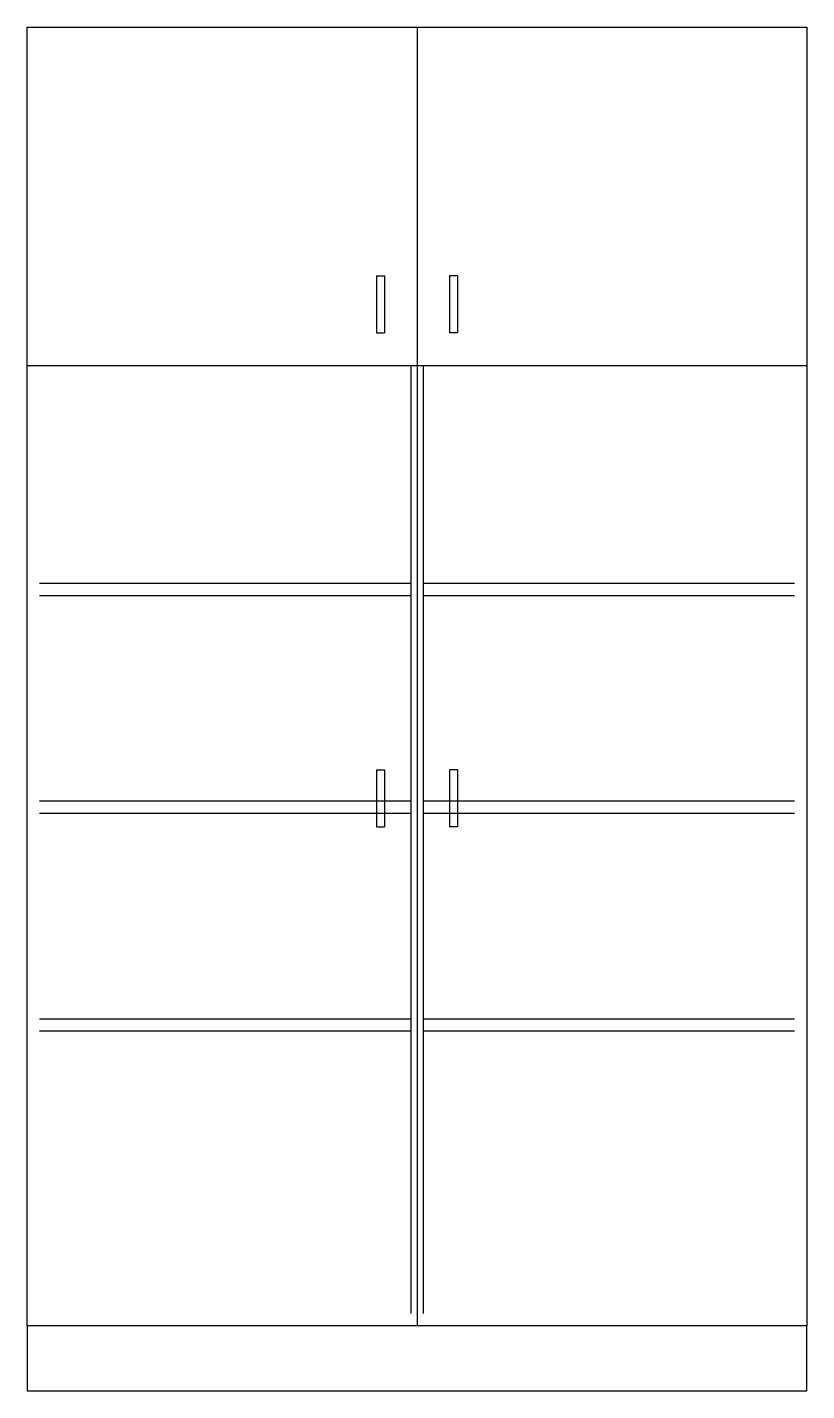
# Model space of a CAD drawing. Extents: x 0 to 48, y 0 to 84.
import ezdxf

# ---------------------------------------------------------------- set-up
doc = ezdxf.new("R2010")
doc.units = 0
doc.header["$LTSCALE"] = 3
doc.linetypes.add('HIDDEN', pattern=[0])
doc.layers.get('0').update_dxf_attribs({"linetype": 'CONTINUOUS'})
doc.layers.add('HID', color=7, linetype='HIDDEN')

msp = doc.modelspace()

# ---------------------------------------------------------------- linework, layer by layer
at = {"color": 0}
for p, q in [((0, 84), (48, 84)), ((0, 4), (0, 84)), ((24, 84), (24, 4)), ((48, 84), (48, 4)), ((21.5, 68.681), (21.5, 65.181)), ((21.5, 68.681), (22, 68.681)), ((22, 68.681), (22, 65.181)), ((26, 68.681), (26, 65.181)), ((26.5, 68.681), (26, 68.681)), ((26.5, 68.681), (26.5, 65.181)), ((21.5, 65.181), (22, 65.181)), ((26.5, 65.181), (26, 65.181)), ((0, 63.164), (48, 63.164)), ((21.5, 38.25), (21.5, 34.75)), ((21.5, 38.25), (22, 38.25)), ((22, 38.25), (22, 34.75)), ((26, 38.25), (26, 34.75)), ((26.5, 38.25), (26, 38.25)), ((26.5, 38.25), (26.5, 34.75)), ((21.5, 34.75), (22, 34.75)), ((26.5, 34.75), (26, 34.75)), ((48, 4), (0, 4)), ((0, 4), (0, 0)), ((48, 0), (48, 4)), ((0, 0), (48, 0))]:
    msp.add_line(p, q, dxfattribs=at)
at = {"layer": 'HID', "color": 0}
for p, q in [((23.625, 63.164), (23.625, 4.75)), ((24.375, 63.164), (24.375, 4.75)), ((0.75, 49.75), (23.625, 49.75)), ((24.375, 49.75), (47.25, 49.75)), ((0.75, 49), (23.625, 49)), ((24.375, 49), (47.25, 49)), ((0.75, 36.336), (23.625, 36.336)), ((24.375, 36.336), (47.25, 36.336)), ((0.75, 35.586), (23.625, 35.586)), ((24.375, 35.586), (47.25, 35.586)), ((0.75, 22.914), (23.625, 22.914)), ((24.375, 22.914), (47.25, 22.914)), ((0.75, 22.164), (23.625, 22.164)), ((24.375, 22.164), (47.25, 22.164))]:
    msp.add_line(p, q, dxfattribs=at)

doc.saveas('drawing.dxf')
